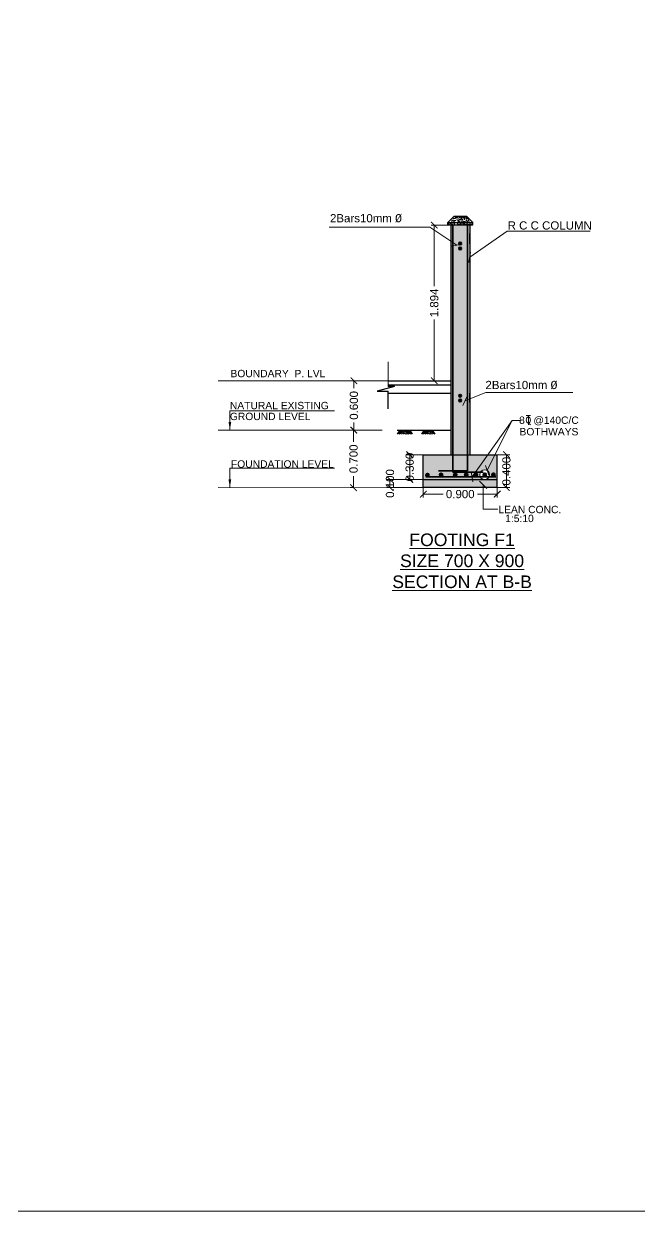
# Model space of a CAD drawing. Header units: millimetres. Extents: x 1898 to 3725, y 783 to 1532.
# Drawn here: x 3014.34 to 3021.83, y 879.65 to 894.09 of the extents above; entities that cross this region are included whole.
import ezdxf
from ezdxf.enums import TextEntityAlignment as Align

# ---------------------------------------------------------------- set-up
doc = ezdxf.new("R2010")
doc.units = ezdxf.units.MM
doc.linetypes.add('DASHED', pattern=[0.75, 0.5, -0.25])
doc.layers.get('0').update_dxf_attribs({"lineweight": 20})
doc.layers.get('Defpoints').update_dxf_attribs({"lineweight": 15})
for name, color, linetype, lineweight in [('BAR1', 42, 'Continuous', 30), ('Col-Hatch', 254, 'Continuous', 13), ('DIM', 6, 'Continuous', 18), ('TEXT', 7, 'Continuous', 15), ('Wall', 7, 'Continuous', 30)]:
    doc.layers.add(name, color=color, linetype=linetype, lineweight=lineweight)
doc.styles.add('ARIAL', font='arial.ttf')
doc.styles.add('dim-stylus bt', font='arial.ttf')
doc.styles.get("Standard").update_dxf_attribs({"font": 'arial.ttf', "height": 0.2})
doc.styles.add('Tabrej', font='arial.ttf')
doc.dimstyles.new('AA1', dxfattribs={"dimtxt": 80, "dimasz": 80, "dimexe": 0.18, "dimexo": 40, "dimgap": 20, "dimtad": 1, "dimdec": 0, "dimzin": 0, "dimdsep": 46, "dimtxsty": 'Standard', "dimblk": 'OBLIQUE', "dimcen": 0.09, "dimclrd": 256, "dimclre": 256, "dimadec": 0, "dimazin": 0, "dimtfac": 1, "dimtdec": 0, "dimtofl": 0, "dimtmove": 2, "dimatfit": 3, "dimldrblk": 'OBLIQUE', "dimfxl": 0, "dimtolj": 1, "dimtzin": 0, "dimlwd": -1, "dimlwe": -1, "dimarcsym": 0})
doc.dimstyles.new('DIMEN', dxfattribs={"dimtxt": 0.3, "dimasz": 0.25, "dimexe": 0.18, "dimexo": 0.0625, "dimgap": 0.09, "dimtad": 0, "dimdec": 3, "dimzin": 0, "dimdsep": 46, "dimtxsty": 'Tabrej', "dimcen": 0, "dimclrd": 256, "dimclre": 256, "dimclrt": 7, "dimadec": 0, "dimazin": 0, "dimtfac": 1, "dimtdec": 3, "dimtofl": 0, "dimtmove": 0, "dimatfit": 1, "dimfxl": 0, "dimtolj": 1, "dimtzin": 0, "dimlwd": -1, "dimlwe": -1, "dimarcsym": 0})

# ---------------------------------------------------------------- blocks, each defined once
blk = doc.blocks.new('_ArchTick')
at = {"color": 0, "const_width": 0.15}
blk.add_lwpolyline([(-0.5, -0.5), (0.5, 0.5)], dxfattribs=at)
blk = doc.blocks.new('*D353')
at = {"layer": 'Defpoints', "color": 0, "lineweight": 15, "transparency": 16777216}
for p in [(3019.204, 888.449), (3020.104, 888.449), (3020.104, 888.37)]:
    blk.add_point(p, dxfattribs=at)
at = {"layer": 'DIM', "transparency": 16777216}
for p, q in [((3019.204, 888.445), (3019.204, 888.33)), ((3019.204, 888.37), (3019.446, 888.37)), ((3020.104, 888.37), (3019.863, 888.37)), ((3020.104, 888.445), (3020.104, 888.33))]:
    blk.add_line(p, q, dxfattribs=at)
at = {"layer": 'DIM', "transparency": 16777216, "xscale": 0.08000000000000002, "yscale": 0.08000000000000002, "zscale": 0.08000000000000002, "rotation": 180}
blk.add_blockref('_ArchTick', (3019.204, 888.37), dxfattribs=at)
at = {"layer": 'DIM', "transparency": 16777216, "xscale": 0.08000000000000002, "yscale": 0.08000000000000002, "zscale": 0.08000000000000002}
blk.add_blockref('_ArchTick', (3020.104, 888.37), dxfattribs=at)
at = {"layer": 'DIM', "color": 7, "transparency": 16777216, "insert": (3019.654, 888.37), "char_height": 0.1, "attachment_point": 5, "style": 'Tabrej'}
blk.add_mtext('\\A1;0.900', dxfattribs=at)
blk = doc.blocks.new('*D354')
at = {"layer": 'Defpoints', "color": 0, "lineweight": 15, "transparency": 16777216}
for p in [(3018.799, 888.549), (3019.204, 888.549), (3019.204, 888.449)]:
    blk.add_point(p, dxfattribs=at)
at = {"layer": 'DIM', "transparency": 16777216}
for p, q in [((3019.2, 888.549), (3018.759, 888.549)), ((3018.799, 888.449), (3018.799, 888.549)), ((3019.2, 888.449), (3018.759, 888.449))]:
    blk.add_line(p, q, dxfattribs=at)
at = {"layer": 'DIM', "transparency": 16777216, "xscale": 0.08000000000000002, "yscale": 0.08000000000000002, "zscale": 0.08000000000000002}
for p, rotation in [((3018.799, 888.549), 90), ((3018.799, 888.449), 270)]:
    blk.add_blockref('_ArchTick', p, dxfattribs=dict(at, rotation=rotation))
at = {"layer": 'DIM', "color": 7, "transparency": 16777216, "insert": (3018.799, 888.499), "char_height": 0.1, "attachment_point": 5, "rotation": 90, "style": 'Tabrej'}
blk.add_mtext('\\A1;0.100', dxfattribs=at)
blk = doc.blocks.new('*D355')
at = {"layer": 'Defpoints', "color": 0, "lineweight": 15, "transparency": 16777216}
for p in [(3019.039, 888.849), (3019.204, 888.849), (3019.204, 888.549)]:
    blk.add_point(p, dxfattribs=at)
at = {"layer": 'DIM', "transparency": 16777216}
for p, q in [((3019.2, 888.849), (3018.999, 888.849)), ((3019.039, 888.549), (3019.039, 888.849)), ((3019.2, 888.549), (3018.999, 888.549))]:
    blk.add_line(p, q, dxfattribs=at)
at = {"layer": 'DIM', "transparency": 16777216, "xscale": 0.08000000000000002, "yscale": 0.08000000000000002, "zscale": 0.08000000000000002}
for p, rotation in [((3019.039, 888.849), 90), ((3019.039, 888.549), 270)]:
    blk.add_blockref('_ArchTick', p, dxfattribs=dict(at, rotation=rotation))
at = {"layer": 'DIM', "color": 7, "transparency": 16777216, "insert": (3019.039, 888.699), "char_height": 0.1, "attachment_point": 5, "rotation": 90, "style": 'Tabrej'}
blk.add_mtext('\\A1;0.300', dxfattribs=at)
blk = doc.blocks.new('*D356')
at = {"layer": 'Defpoints', "color": 0, "lineweight": 15, "transparency": 16777216}
for p in [(3018.356, 889.149), (3018.356, 889.149), (3018.356, 888.449)]:
    blk.add_point(p, dxfattribs=at)
at = {"layer": 'DIM', "transparency": 16777216}
for p, q in [((3018.352, 889.149), (3018.316, 889.149)), ((3018.356, 889.149), (3018.356, 889.007)), ((3018.356, 888.449), (3018.356, 888.59)), ((3018.352, 888.449), (3018.316, 888.449))]:
    blk.add_line(p, q, dxfattribs=at)
at = {"layer": 'DIM', "transparency": 16777216, "xscale": 0.08000000000000002, "yscale": 0.08000000000000002, "zscale": 0.08000000000000002}
for p, rotation in [((3018.356, 889.149), 90), ((3018.356, 888.449), 270)]:
    blk.add_blockref('_ArchTick', p, dxfattribs=dict(at, rotation=rotation))
at = {"layer": 'DIM', "color": 7, "transparency": 16777216, "insert": (3018.356, 888.799), "char_height": 0.1, "attachment_point": 5, "rotation": 90, "style": 'Tabrej'}
blk.add_mtext('\\A1;0.700', dxfattribs=at)
blk = doc.blocks.new('*D357')
at = {"layer": 'Defpoints', "color": 0, "lineweight": 15, "transparency": 16777216}
for p in [(3018.356, 889.749), (3018.36, 889.749), (3018.356, 889.149)]:
    blk.add_point(p, dxfattribs=at)
at = {"layer": 'DIM', "transparency": 16777216}
for p, q in [((3018.36, 889.749), (3018.4, 889.749)), ((3018.36, 889.749), (3018.36, 889.657)), ((3018.36, 889.149), (3018.36, 889.24)), ((3018.36, 889.149), (3018.4, 889.149))]:
    blk.add_line(p, q, dxfattribs=at)
at = {"layer": 'DIM', "transparency": 16777216, "xscale": 0.08000000000000002, "yscale": 0.08000000000000002, "zscale": 0.08000000000000002}
for p, rotation in [((3018.36, 889.749), 90), ((3018.36, 889.149), 270)]:
    blk.add_blockref('_ArchTick', p, dxfattribs=dict(at, rotation=rotation))
at = {"layer": 'DIM', "color": 7, "transparency": 16777216, "insert": (3018.36, 889.449), "char_height": 0.1, "attachment_point": 5, "rotation": 90, "style": 'Tabrej'}
blk.add_mtext('\\A1;0.600', dxfattribs=at)
blk = doc.blocks.new('*D358')
at = {"layer": 'Defpoints', "color": 0, "lineweight": 15, "transparency": 16777216}
for p in [(3019.539, 891.642), (3019.338, 889.749), (3019.539, 889.749)]:
    blk.add_point(p, dxfattribs=at)
at = {"layer": 'DIM', "transparency": 16777216}
for p, q in [((3019.535, 891.642), (3019.298, 891.642)), ((3019.338, 891.642), (3019.338, 890.899)), ((3019.338, 889.749), (3019.338, 890.492)), ((3019.535, 889.749), (3019.298, 889.749))]:
    blk.add_line(p, q, dxfattribs=at)
at = {"layer": 'DIM', "transparency": 16777216, "xscale": 0.08000000000000002, "yscale": 0.08000000000000002, "zscale": 0.08000000000000002}
for p, rotation in [((3019.338, 891.642), 90), ((3019.338, 889.749), 270)]:
    blk.add_blockref('_ArchTick', p, dxfattribs=dict(at, rotation=rotation))
at = {"layer": 'DIM', "color": 7, "transparency": 16777216, "insert": (3019.338, 890.695), "char_height": 0.1, "attachment_point": 5, "rotation": 90, "style": 'Tabrej'}
blk.add_mtext('\\A1;1.894', dxfattribs=at)
blk = doc.blocks.new('*D377')
at = {"layer": 'Defpoints', "color": 0, "lineweight": 15, "transparency": 16777216}
for p in [(3020.104, 888.849), (3020.216, 888.849), (3020.104, 888.449)]:
    blk.add_point(p, dxfattribs=at)
at = {"layer": 'DIM', "transparency": 16777216}
for p, q in [((3020.108, 888.849), (3020.256, 888.849)), ((3020.216, 888.449), (3020.216, 888.849)), ((3020.108, 888.449), (3020.256, 888.449))]:
    blk.add_line(p, q, dxfattribs=at)
at = {"layer": 'DIM', "transparency": 16777216, "xscale": 0.08000000000000002, "yscale": 0.08000000000000002, "zscale": 0.08000000000000002}
for p, rotation in [((3020.216, 888.849), 90), ((3020.216, 888.449), 270)]:
    blk.add_blockref('_ArchTick', p, dxfattribs=dict(at, rotation=rotation))
at = {"layer": 'DIM', "color": 7, "transparency": 16777216, "insert": (3020.216, 888.649), "char_height": 0.1, "attachment_point": 5, "rotation": 90, "style": 'Tabrej'}
blk.add_mtext('\\A1;0.400', dxfattribs=at)

msp = doc.modelspace()

# ---------------------------------------------------------------- hatches: boundary and pattern name
at = {"layer": 'BAR1', "lineweight": 35, "ltscale": 0.04}
h = msp.add_hatch(color=256, dxfattribs=at)
edge = h.paths.add_edge_path()
edge.add_arc((3019.6531, 891.4168), 0.0163, 0, 360)
h = msp.add_hatch(color=256, dxfattribs=at)
edge = h.paths.add_edge_path()
edge.add_arc((3019.6531, 891.3578), 0.0163, 0, 360)
h = msp.add_hatch(color=256, dxfattribs=at)
edge = h.paths.add_edge_path()
edge.add_arc((3019.6531, 889.5668), 0.0163, 0, 360)
h = msp.add_hatch(color=256, dxfattribs=at)
edge = h.paths.add_edge_path()
edge.add_arc((3019.6531, 889.5078), 0.0163, 0, 360)
h = msp.add_hatch(color=256, dxfattribs=at)
edge = h.paths.add_edge_path()
edge.add_arc((3019.2544, 888.6021), 0.0203, 0, 360)
h = msp.add_hatch(color=256, dxfattribs=at)
edge = h.paths.add_edge_path()
edge.add_arc((3019.4203, 888.603), 0.0203, 0, 360)
h = msp.add_hatch(color=256, dxfattribs=at)
edge = h.paths.add_edge_path()
edge.add_arc((3019.5937, 888.603), 0.0203, 0, 360)
h = msp.add_hatch(color=256, dxfattribs=at)
edge = h.paths.add_edge_path()
edge.add_arc((3019.727, 888.6049), 0.0203, 0, 360)
h = msp.add_hatch(color=256, dxfattribs=at)
edge = h.paths.add_edge_path()
edge.add_arc((3019.8453, 888.6043), 0.0203, 0, 360)
h = msp.add_hatch(color=256, dxfattribs=at)
edge = h.paths.add_edge_path()
edge.add_arc((3019.9515, 888.6064), 0.0203, 0, 360)
h = msp.add_hatch(color=256, dxfattribs=at)
edge = h.paths.add_edge_path()
edge.add_arc((3020.0576, 888.6064), 0.0203, 0, 360)
at = {"layer": 'Col-Hatch'}
h = msp.add_hatch(dxfattribs=at)
h.set_pattern_fill('AR-CONC', color=256, scale=0.0003, style=0)
h.set_pattern_definition([(50, (431.818117, 142.059445), (0.0546554007, -0.00478172566), [0.005715, -0.062865]), (355, (431.818117, 142.059445), (-0.0105728478, 0.0573169929), [0.004572, -0.050292]), (100.451, (431.82267, 142.059046), (0.0440827505, 0.0525350063), [0.004857, -0.053427]), (46.1842, (431.81812, 142.074685), (0.0813237123, -0.0126126984), [0.0085725, -0.0942975]), (96.6356, (431.824894, 142.07363), (0.0712212703, 0.0742276668), [0.0072855, -0.0801405]), (351.184, (431.81812, 142.074685), (0.0712213817, 0.0742275354), [0.006858, -0.075438]), (21, (431.825737, 142.070875), (0.04548446395, -0.03067965555), [0.005715, -0.062865]), (326, (431.825737, 142.070875), (0.0185406085, 0.0552563898), [0.004572, -0.050292]), (71.4514, (431.82953, 142.06832), (0.0640249472, 0.0245768573), [0.004857, -0.053427]), (37.5, (431.818117, 142.059445), (0.00092658098, 0.02536651166), [0, -0.0496824, 0, -0.051054, 0, -0.0504825]), (7.5, (431.818117, 142.059445), (0.02004589875, 0.03005417245), [0, -0.0291084, 0, -0.0485394, 0, -0.0192405]), (327.5, (431.801125, 142.059445), (0.04067717855, -0.0017186232), [0, -0.01905, 0, -0.059436, 0, -0.078867]), (317.5, (431.793505, 142.059445), (0.0444387544, 0.0076279473), [0, -0.024765, 0, -0.0394716, 0, -0.056007])])
h.paths.add_polyline_path([(3019.5018, 891.6712), (3019.5018, 891.6437), (3019.8068, 891.6437), (3019.8068, 891.6712)])
h.paths.add_polyline_path([(3019.5381, 891.7075), (3019.5381, 891.6712), (3019.8068, 891.6712), (3019.7293, 891.7487), (3019.5793, 891.7487)])
h = msp.add_hatch(dxfattribs=at)
h.set_pattern_fill('AR-CONC', color=256, scale=0.0003, style=0)
h.set_pattern_definition([(50, (-743.937773, 11.936097), (0.0546554007, -0.00478172566), [0.005715, -0.062865]), (355, (-743.937773, 11.9361), (-0.0105728478, 0.0573169929), [0.004572, -0.050292]), (100.451, (-743.93322, 11.9357), (0.0440827505, 0.05253500635), [0.004857, -0.053427]), (46.1842, (-743.93777, 11.95134), (0.0813237123, -0.0126126984), [0.0085725, -0.0942975]), (96.6356, (-743.931, 11.95029), (0.0712212703, 0.0742276668), [0.0072855, -0.0801405]), (351.184, (-743.93777, 11.95134), (0.0712213817, 0.0742275354), [0.006858, -0.075438]), (21, (-743.930153, 11.947527), (0.04548446395, -0.03067965555), [0.005715, -0.062865]), (326, (-743.930153, 11.94753), (0.0185406085, 0.0552563898), [0.004572, -0.050292]), (71.4514, (-743.926363, 11.94497), (0.0640249472, 0.0245768573), [0.004857, -0.053427]), (37.5, (-743.937773, 11.936097), (0.00092658098, 0.02536651166), [0, -0.0496824, 0, -0.051054, 0, -0.0504825]), (7.5, (-743.937773, 11.936097), (0.02004589875, 0.03005417245), [0, -0.0291084, 0, -0.0485394, 0, -0.0192405]), (327.5, (-743.954766, 11.936097), (0.04067717855, -0.0017186232), [0, -0.01905, 0, -0.059436, 0, -0.078867]), (317.5, (-743.962386, 11.936097), (0.0444387544, 0.0076279473), [0, -0.024765, 0, -0.0394716, 0, -0.056007])])
h.paths.add_polyline_path([(3019.7693, 891.3337), (3019.5393, 891.3337), (3019.5393, 888.8487), (3019.7693, 888.8487)])
h.paths.add_polyline_path([(3020.1043, 888.8487), (3019.2043, 888.8487), (3019.2043, 888.5487), (3019.9344, 888.5487, -0.3317785), (3019.8913, 888.6064, -1), (3020.0117, 888.6064, -0.3317785), (3019.9687, 888.5487), (3020.1043, 888.5487)])
h.paths.add_polyline_path([(3020.1043, 888.5487), (3019.9687, 888.5487, -0.1457155), (3019.9344, 888.5487), (3019.2043, 888.5487), (3019.2043, 888.4487), (3020.1043, 888.4487)])
h.paths.add_polyline_path([(3019.7693, 891.4487), (3019.5393, 891.4487), (3019.5393, 891.3337), (3019.7693, 891.3337)])
h.paths.add_polyline_path([(3019.7693, 891.5387), (3019.7693, 891.6437), (3019.6943, 891.6437), (3019.5393, 891.6437), (3019.5393, 891.4487), (3019.7693, 891.4487)])

# ---------------------------------------------------------------- linework, layer by layer
at = {"layer": 'BAR1', "lineweight": 35, "ltscale": 0.04}
for p, q in [((3019.5652, 888.6369), (3019.5652, 891.6437)), ((3019.7406, 888.6541), (3019.7406, 891.6437)), ((3019.7406, 888.6541), (3019.3893, 888.6541)), ((3019.9321, 888.6379), (3019.5652, 888.6379)), ((3019.2335, 888.582), (3020.0856, 888.582))]:
    msp.add_line(p, q, dxfattribs=at)
for centre, radius in [((3019.6531, 891.4168), 0.0163), ((3019.6531, 891.3578), 0.0163), ((3019.6531, 889.5668), 0.0163), ((3019.6531, 889.5078), 0.0163), ((3019.2544, 888.6021), 0.0203), ((3019.4203, 888.603), 0.0203), ((3019.5937, 888.603), 0.0203), ((3019.727, 888.6049), 0.0203), ((3019.8453, 888.6043), 0.0203), ((3019.9515, 888.6064), 0.0203), ((3020.0576, 888.6064), 0.0203)]:
    msp.add_circle(centre, radius, dxfattribs=at)
at = {"layer": 'DIM'}
msp.add_line((3018.7782, 889.6803), (3018.7782, 889.98), dxfattribs=at)
msp.add_lwpolyline([(2992.1805, 923.381), (3053.5717, 923.381), (3053.5717, 879.6499), (2992.1805, 879.6499)], close=True, dxfattribs=at)
at = {"layer": 'TEXT', "linetype": 'DASHED', "ltscale": 10}
for p, q in [((3016.7096, 889.7487), (3018.7782, 889.7487)), ((3016.7096, 889.1487), (3018.7037, 889.1487)), ((3016.7096, 888.4487), (3019.2043, 888.4447))]:
    msp.add_line(p, q, dxfattribs=at)
at = {"layer": 'TEXT'}
msp.add_line((3018.7782, 889.4079), (3018.7782, 889.4079), dxfattribs=at)
at = {"layer": 'TEXT', "ltscale": 0.04}
for p, q in [((3020.5071, 889.3245), (3020.4578, 889.3245)), ((3020.4825, 889.3245), (3020.4825, 889.2107)), ((3020.4825, 889.2325), (3020.5073, 889.2107))]:
    msp.add_line(p, q, dxfattribs=at)
at = {"layer": 'TEXT'}
msp.add_circle((3019.9515, 888.6064), 0.0602, dxfattribs=at)
at = {"layer": 'TEXT', "ltscale": 0.04}
msp.add_ellipse((3020.4825, 889.2701), major_axis=(0, 0.0376), ratio=0.6666667, dxfattribs=at)
at = {"layer": 'Wall'}
for p, q in [((3019.5018, 891.6712), (3019.5793, 891.7487)), ((3019.5018, 891.6712), (3019.8068, 891.6712)), ((3019.5018, 891.6437), (3019.5018, 891.6712)), ((3019.5793, 891.7487), (3019.7293, 891.7487)), ((3019.8068, 891.6712), (3019.7293, 891.7487)), ((3019.8068, 891.6437), (3019.8068, 891.6712)), ((3019.5018, 891.6437), (3019.8068, 891.6437)), ((3019.5393, 891.6437), (3019.5393, 888.8487)), ((3019.7693, 891.6437), (3019.6943, 891.6437)), ((3019.7693, 891.6437), (3019.7693, 888.8487)), ((3019.7693, 891.4137), (3019.7693, 891.5387)), ((3018.8548, 889.6803), (3018.6426, 889.6214)), ((3018.7782, 889.7487), (3019.5393, 889.7487)), ((3018.7782, 889.6987), (3019.5393, 889.6987)), ((3018.8548, 889.6803), (3018.7782, 889.6803)), ((3018.6426, 889.6214), (3018.7782, 889.6214)), ((3018.7782, 889.4079), (3018.7782, 889.6214)), ((3018.7782, 889.5987), (3019.5393, 889.5987)), ((3019.7693, 889.4837), (3019.7693, 889.5987)), ((3018.8876, 889.1487), (3019.5337, 889.1487)), ((3018.9173, 889.1487), (3018.8876, 889.0979)), ((3018.9379, 889.1487), (3018.9082, 889.0979)), ((3018.9585, 889.1487), (3018.9288, 889.0979)), ((3018.979, 889.1487), (3018.9494, 889.0979)), ((3018.979, 889.1134), (3018.97, 889.0979)), ((3018.979, 889.1487), (3019.0087, 889.0979)), ((3018.979, 889.1134), (3018.9881, 889.0979)), ((3018.9996, 889.1487), (3019.0293, 889.0979)), ((3018.9996, 889.1134), (3019.0087, 889.0979)), ((3019.0202, 889.1487), (3019.0499, 889.0979)), ((3019.0408, 889.1487), (3019.0705, 889.0979)), ((3019.2104, 889.1487), (3019.1807, 889.0979)), ((3019.231, 889.1487), (3019.2013, 889.0979)), ((3019.2516, 889.1487), (3019.2219, 889.0979)), ((3019.2722, 889.1487), (3019.2425, 889.0979)), ((3019.2722, 889.1134), (3019.2631, 889.0979)), ((3019.2722, 889.1487), (3019.3018, 889.0979)), ((3019.2722, 889.1134), (3019.2812, 889.0979)), ((3019.2927, 889.1487), (3019.3224, 889.0979)), ((3019.2927, 889.1134), (3019.3018, 889.0979)), ((3019.3133, 889.1487), (3019.343, 889.0979)), ((3019.2043, 888.4487), (3019.2043, 888.8487)), ((3019.2043, 888.8487), (3020.1043, 888.8487)), ((3020.1043, 888.4487), (3020.1043, 888.8487)), ((3019.2043, 888.5487), (3020.1043, 888.5487)), ((3020.1043, 888.4487), (3019.2043, 888.4487))]:
    msp.add_line(p, q, dxfattribs=at)

# ---------------------------------------------------------------- texts
at = {"layer": 'TEXT', "style": 'ARIAL'}
for s, p in [('BOUNDARY  P. LVL', (3017.4354, 889.8362)), ('NATURAL EXISTING', (3017.4525, 889.447)), ('GROUND LEVEL', (3017.3411, 889.3149)), ('8   @140C/C', (3020.7331, 889.2623)), ('BOTHWAYS', (3020.7331, 889.1293)), ('FOUNDATION LEVEL', (3017.4898, 888.7362)), (' LEAN CONC.', (3020.4835, 888.1828)), (' 1:5:10', (3020.3572, 888.0745))]:
    msp.add_text(s, height=0.0896, dxfattribs=at).set_placement(p, align=Align.MIDDLE)
at = {"layer": 'TEXT', "char_height": 0.1, "width": 4.202516, "attachment_point": 1}
for s, insert in [('\\P\\P{\\fArial|b0|i0|c0|p34; 2Bars10mm} {\\fLucida Console|b0|i0|c0|p49;Ø }', (3018.0301, 892.1085)), ('\\P\\P{\\fLucida Console|b0|i0|c0|p49; \\fArial|b0|i0|c0|p34;2Bars10mm} {\\fLucida Console|b0|i0|c0|p49;Ø }', (3019.8757, 890.0805))]:
    msp.add_mtext(s, dxfattribs=dict(at, insert=insert))
at = {"layer": 'TEXT', "style": 'dim-stylus bt'}
for s, insert, char_height, width, attachment_point in [('{\\H0.8x;R C C COLUMN}', (3020.2304, 891.6363), 0.125, 1.387634, 4), ('{\\LFOOTING F1\\PSIZE 700 X 900\\PSECTION AT B-B}', (3019.6761, 887.5582), 0.153069, 6.316894, 5)]:
    msp.add_mtext(s, dxfattribs=dict(at, insert=insert, char_height=char_height, width=width, attachment_point=attachment_point))

# ---------------------------------------------------------------- dimensions: what is measured, and where the dimension line sits
at = {"layer": 'DIM'}
for base, p1, p2, picture, middle in [((3019.3377, 889.7487), (3019.5393, 891.6423), (3019.5393, 889.7487), '*D358', (3019.3377, 890.6955)), ((3018.3598, 889.7487), (3018.3559, 889.1487), (3018.3559, 889.7487), '*D357', (3018.3598, 889.4487)), ((3018.3559, 889.1487), (3018.3559, 888.4487), (3018.3559, 889.1487), '*D356', (3018.3559, 888.7987))]:
    dim = msp.add_linear_dim(base=base, p1=p1, p2=p2, angle=90, dimstyle='DIMEN', override={"dimscale": 0.4, "dimtxt": 0.25, "dimasz": 0.2, "dimexe": 0.1, "dimexo": 0.01, "dimgap": 0.1, "dimblk1": 'ArchTick', "dimblk2": 'ArchTick', "dimsah": 1}, dxfattribs=at)
    dim.commit()
    dim.dimension.update_dxf_attribs({"geometry": picture, "text_midpoint": middle})
for base, p1, p2, picture, middle in [((3019.0387, 888.8487), (3019.2043, 888.5487), (3019.2043, 888.8487), '*D355', (3019.0387, 888.6987)), ((3020.2164, 888.8487), (3020.1043, 888.4487), (3020.1043, 888.8487), '*D377', (3020.2164, 888.6487)), ((3018.7988, 888.5487), (3019.2043, 888.4487), (3019.2043, 888.5487), '*D354', (3018.7988, 888.4987))]:
    dim = msp.add_linear_dim(base=base, p1=p1, p2=p2, angle=90, dimstyle='DIMEN', override={"dimscale": 0.4, "dimtxt": 0.25, "dimasz": 0.2, "dimexe": 0.1, "dimexo": 0.01, "dimgap": 0.1, "dimblk1": 'ArchTick', "dimblk2": 'ArchTick', "dimsah": 1}, dxfattribs=at)
    dim.commit()
    dim.dimension.update_dxf_attribs({"geometry": picture, "text_midpoint": middle, "dimtype": 160})
dim = msp.add_linear_dim(base=(3020.1043, 888.3702), p1=(3019.2043, 888.4487), p2=(3020.1043, 888.4487), dimstyle='DIMEN', override={"dimscale": 0.4, "dimtxt": 0.25, "dimasz": 0.2, "dimexe": 0.1, "dimexo": 0.01, "dimgap": 0.1, "dimblk1": 'ArchTick', "dimblk2": 'ArchTick', "dimsah": 1}, dxfattribs=at)
dim.commit()
dim.dimension.update_dxf_attribs({"geometry": '*D353', "text_midpoint": (3019.6543, 888.3702)})

# ---------------------------------------------------------------- leaders
at = {"layer": 'DIM', "ltscale": 0.04}
for points in [[(3019.613, 891.3984), (3019.2827, 891.6173), (3018.0572, 891.6173)], [(3019.7693, 891.251), (3020.2228, 891.5693), (3021.234, 891.5693)], [(3019.7114, 889.5045), (3019.9639, 889.6043), (3021.0227, 889.6043)], [(3019.7985, 888.582), (3020.2859, 889.2632), (3020.3688, 889.2632)], [(3019.98, 888.6594), (3020.2859, 889.2632), (3020.3836, 889.2632)], [(3019.9334, 888.4837), (3019.9334, 888.1862), (3020.1114, 888.1862)]]:
    msp.add_leader(points, dimstyle='AA1', override={"dimasz": 0.09, "dimgap": 2, "dimtad": 0}, dxfattribs=at)
at = {"layer": 'DIM'}
for points in [[(3016.8508, 889.1487), (3016.8509, 889.3844), (3018.1237, 889.3842)], [(3016.8508, 888.4487), (3016.8509, 888.6844), (3018.1237, 888.6842)]]:
    msp.add_leader(points, dimstyle='DIMEN', override={"dimscale": 0.5, "dimtxt": 0.25, "dimasz": 0.2, "dimexe": 0.1, "dimexo": 0.01, "dimgap": 0.1}, dxfattribs=at)

doc.saveas('drawing.dxf')
